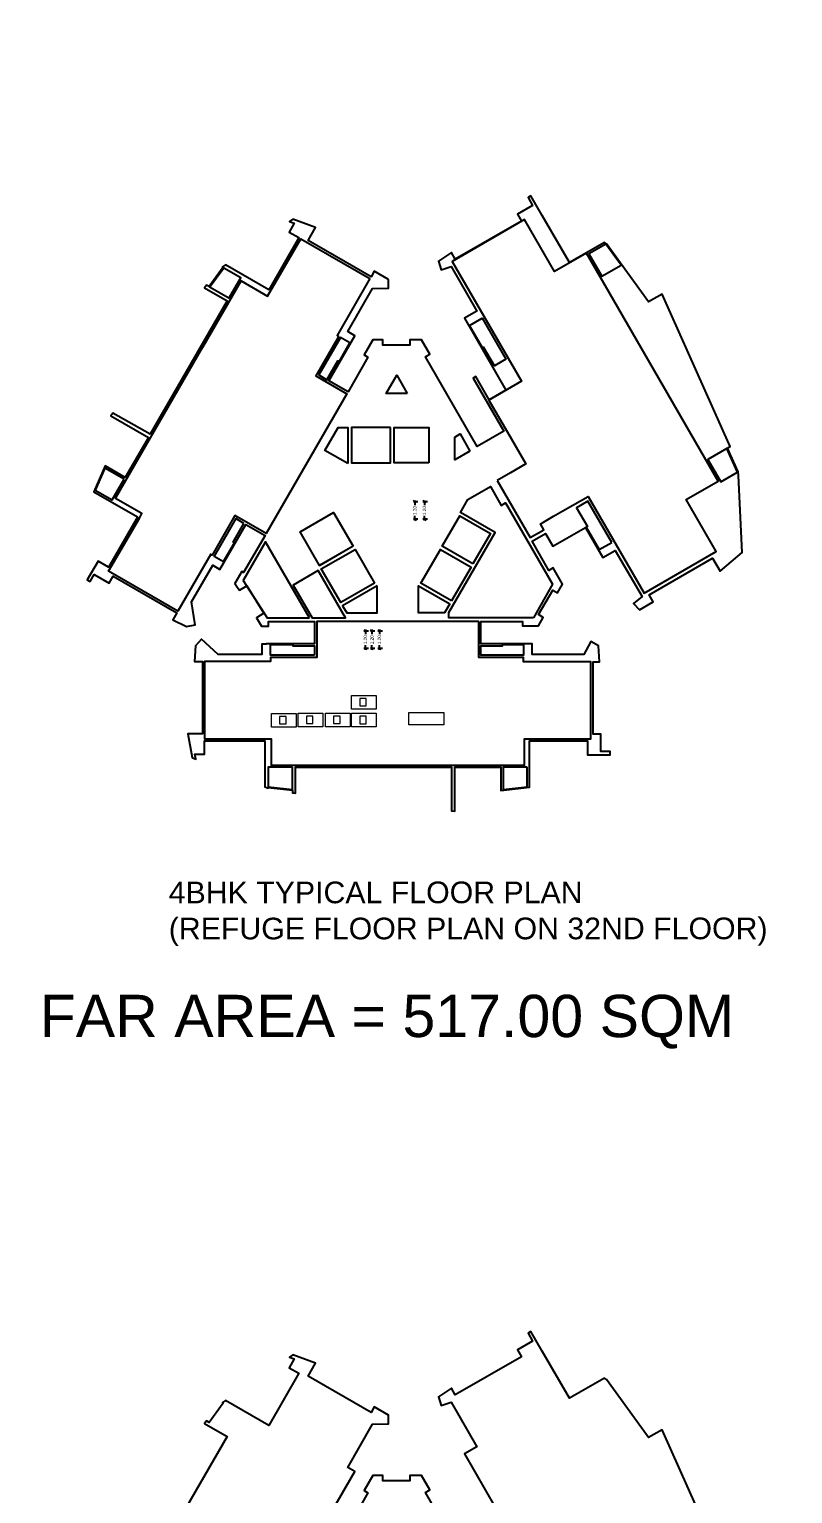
# Model space of a CAD drawing. Header units: metres. Extents: x 256329 to 886268, y -249371 to 355.
# Drawn here: x 287235.1 to 287288, y -1403.5 to -1302 of the extents above; entities that cross this region are included whole.
import ezdxf

# ---------------------------------------------------------------- set-up
doc = ezdxf.new("R2010")
doc.units = ezdxf.units.M
doc.header["$MEASUREMENT"] = 0
doc.header["$PDMODE"] = 35
doc.layers.get('0').update_dxf_attribs({"lineweight": 18})
doc.layers.get('Defpoints').update_dxf_attribs({"lineweight": 20})
doc.layers.add('A_TEXT', color=4, linetype='Continuous', lineweight=0, transparency=0.3)
for name, color, linetype, lineweight in [('BLK_2_FLR_37_BATH', 7, 'Continuous', 0), ('BLK_2_FLR_37_EXIT_WIDTH_DOOR', 7, 'Continuous', 0), ('BLK_2_FLR_37_LIFT_1', 1, 'Continuous', 0), ('BLK_2_FLR_37_LIFT_2', 1, 'Continuous', 0), ('BLK_2_FLR_37_LIFT_3', 7, 'Continuous', 0), ('BLK_2_FLR_37_LIFT_6', 7, 'Continuous', 0), ('BLK_2_FLR_37_UNITFA', 7, 'Continuous', 0)]:
    doc.layers.add(name, color=color, linetype=linetype, lineweight=lineweight)
for name, color, linetype in [('BLK_2_FLR_37_BLT_UP_AREA', 25, 'Continuous'), ('BLK_2_FLR_37_BLT_UP_AREA_DEDUCT', 25, 'Continuous'), ('BLK_2_FLR_37_CARPET_AREA', 25, 'Continuous'), ('BLK_2_FLR_37_FAR_AREA_DEDUCT', 7, 'Continuous'), ('BLK_2_FLR_37_LIFT_4', 7, 'Continuous'), ('BLK_2_FLR_37_LIFT_5', 25, 'Continuous'), ('BLK_2_FLR_37_WATER_CLOSET', 2, 'Continuous'), ('BLK_2_FLR_43_ROOF_AREA', 7, 'Continuous')]:
    doc.layers.add(name, color=color, linetype=linetype)
doc.layers.add('BLK_2_FLR_37_EXIT_WIDTH_STAIR', color=7, linetype='Continuous', plot=False)
doc.styles.add('Arial', font='arial.ttf')
doc.styles.get("Standard").update_dxf_attribs({"font": 'arial.ttf'})
doc.dimstyles.new('METRIC DIM', dxfattribs={"dimtxt": 0.23, "dimasz": 0.18, "dimexe": 0.1, "dimexo": 0.1, "dimgap": 0.09, "dimtad": 0, "dimzin": 0, "dimdsep": 46, "dimtxsty": 'Standard', "dimblk": 'OBLIQUE', "dimcen": 0, "dimdle": 0.1, "dimclrd": 147, "dimclre": 147, "dimclrt": 7, "dimadec": 0, "dimazin": 0, "dimtfac": 1, "dimtofl": 0, "dimtmove": 0, "dimatfit": 2, "dimfxl": 0.125, "dimtolj": 1, "dimtzin": 0, "dimarcsym": 0})

# ---------------------------------------------------------------- blocks, each defined once
blk = doc.blocks.new('_Oblique')
at = {"color": 0, "linetype": 'ByBlock', "lineweight": -2}
blk.add_line((-0.5, -0.5), (0.5, 0.5), dxfattribs=at)
blk = doc.blocks.new('*D1636')
at = {"layer": 'BLK_2_FLR_37_EXIT_WIDTH_DOOR', "color": 147, "lineweight": -2, "transparency": 16777216}
for p, q in [((287259.564781, -1343.704019), (287259.257718, -1343.704019)), ((287259.357718, -1343.604019), (287259.357718, -1343.927319)), ((287259.564781, -1344.905619), (287259.257718, -1344.905619)), ((287259.357718, -1345.005619), (287259.357718, -1344.682319))]:
    blk.add_line(p, q, dxfattribs=at)
at = {"layer": 'Defpoints', "color": 0, "transparency": 16777216}
for p in [(287259.664781, -1343.704019), (287259.357718, -1344.905619), (287259.664781, -1344.905619)]:
    blk.add_point(p, dxfattribs=at)
at = {"layer": 'BLK_2_FLR_37_EXIT_WIDTH_DOOR', "color": 147, "lineweight": -2, "transparency": 16777216, "xscale": 0.18, "yscale": 0.18, "zscale": 0.18}
for p, rotation in [((287259.357718, -1343.704019), 90), ((287259.357718, -1344.905619), 270)]:
    blk.add_blockref('_Oblique', p, dxfattribs=dict(at, rotation=rotation))
at = {"layer": 'BLK_2_FLR_37_EXIT_WIDTH_DOOR', "color": 7, "transparency": 16777216, "insert": (287259.357718, -1344.304819), "char_height": 0.23, "attachment_point": 5, "rotation": 90}
blk.add_mtext('\\A1;1.20', dxfattribs=at)
blk = doc.blocks.new('*D1637')
at = {"layer": 'BLK_2_FLR_37_EXIT_WIDTH_DOOR', "color": 147, "lineweight": -2, "transparency": 16777216}
for p, q in [((287259.044213, -1343.704019), (287258.73715, -1343.704019)), ((287258.83715, -1343.604019), (287258.83715, -1343.927319)), ((287259.044213, -1344.905619), (287258.73715, -1344.905619)), ((287258.83715, -1345.005619), (287258.83715, -1344.682319))]:
    blk.add_line(p, q, dxfattribs=at)
at = {"layer": 'Defpoints', "color": 0, "transparency": 16777216}
for p in [(287259.144213, -1343.704019), (287258.83715, -1344.905619), (287259.144213, -1344.905619)]:
    blk.add_point(p, dxfattribs=at)
at = {"layer": 'BLK_2_FLR_37_EXIT_WIDTH_DOOR', "color": 147, "lineweight": -2, "transparency": 16777216, "xscale": 0.18, "yscale": 0.18, "zscale": 0.18}
for p, rotation in [((287258.83715, -1343.704019), 90), ((287258.83715, -1344.905619), 270)]:
    blk.add_blockref('_Oblique', p, dxfattribs=dict(at, rotation=rotation))
at = {"layer": 'BLK_2_FLR_37_EXIT_WIDTH_DOOR', "color": 7, "transparency": 16777216, "insert": (287258.83715, -1344.304819), "char_height": 0.23, "attachment_point": 5, "rotation": 90}
blk.add_mtext('\\A1;1.20', dxfattribs=at)
blk = doc.blocks.new('*D1638')
at = {"layer": 'BLK_2_FLR_37_EXIT_WIDTH_DOOR', "color": 147, "lineweight": -2, "transparency": 16777216}
for p, q in [((287258.593834, -1343.704019), (287258.286771, -1343.704019)), ((287258.386771, -1343.604019), (287258.386771, -1343.927319)), ((287258.593834, -1344.905619), (287258.286771, -1344.905619)), ((287258.386771, -1345.005619), (287258.386771, -1344.682319))]:
    blk.add_line(p, q, dxfattribs=at)
at = {"layer": 'Defpoints', "color": 0, "transparency": 16777216}
for p in [(287258.693834, -1343.704019), (287258.386771, -1344.905619), (287258.693834, -1344.905619)]:
    blk.add_point(p, dxfattribs=at)
at = {"layer": 'BLK_2_FLR_37_EXIT_WIDTH_DOOR', "color": 147, "lineweight": -2, "transparency": 16777216, "xscale": 0.18, "yscale": 0.18, "zscale": 0.18}
for p, rotation in [((287258.386771, -1343.704019), 90), ((287258.386771, -1344.905619), 270)]:
    blk.add_blockref('_Oblique', p, dxfattribs=dict(at, rotation=rotation))
at = {"layer": 'BLK_2_FLR_37_EXIT_WIDTH_DOOR', "color": 7, "transparency": 16777216, "insert": (287258.386771, -1344.304819), "char_height": 0.23, "attachment_point": 5, "rotation": 90}
blk.add_mtext('\\A1;1.20', dxfattribs=at)
blk = doc.blocks.new('*D1639')
at = {"layer": 'BLK_2_FLR_37_EXIT_WIDTH_STAIR', "color": 147, "lineweight": -2, "transparency": 16777216}
for p, q in [((287262.017276, -1334.755139), (287261.710213, -1334.755139)), ((287261.810213, -1334.655139), (287261.810213, -1334.978439)), ((287261.810213, -1336.056739), (287261.810213, -1335.733439)), ((287262.017276, -1335.956739), (287261.710213, -1335.956739))]:
    blk.add_line(p, q, dxfattribs=at)
at = {"layer": 'Defpoints', "color": 0, "transparency": 16777216}
for p in [(287262.117276, -1334.755139), (287261.810213, -1335.956739), (287262.117276, -1335.956739)]:
    blk.add_point(p, dxfattribs=at)
at = {"layer": 'BLK_2_FLR_37_EXIT_WIDTH_STAIR', "color": 147, "lineweight": -2, "transparency": 16777216, "xscale": 0.18, "yscale": 0.18, "zscale": 0.18}
for p, rotation in [((287261.810213, -1334.755139), 90), ((287261.810213, -1335.956739), 270)]:
    blk.add_blockref('_Oblique', p, dxfattribs=dict(at, rotation=rotation))
at = {"layer": 'BLK_2_FLR_37_EXIT_WIDTH_STAIR', "color": 7, "transparency": 16777216, "insert": (287261.810213, -1335.355939), "char_height": 0.23, "attachment_point": 5, "rotation": 90}
blk.add_mtext('\\A1;1.20', dxfattribs=at)
blk = doc.blocks.new('*D1640')
at = {"layer": 'BLK_2_FLR_37_EXIT_WIDTH_STAIR', "color": 147, "lineweight": -2, "transparency": 16777216}
for p, q in [((287262.678222, -1334.755139), (287262.371158, -1334.755139)), ((287262.471158, -1334.655139), (287262.471158, -1334.978439)), ((287262.471158, -1336.056739), (287262.471158, -1335.733439)), ((287262.678222, -1335.956739), (287262.371158, -1335.956739))]:
    blk.add_line(p, q, dxfattribs=at)
at = {"layer": 'Defpoints', "color": 0, "transparency": 16777216}
for p in [(287262.778222, -1334.755139), (287262.471158, -1335.956739), (287262.778222, -1335.956739)]:
    blk.add_point(p, dxfattribs=at)
at = {"layer": 'BLK_2_FLR_37_EXIT_WIDTH_STAIR', "color": 147, "lineweight": -2, "transparency": 16777216, "xscale": 0.18, "yscale": 0.18, "zscale": 0.18}
for p, rotation in [((287262.471158, -1334.755139), 90), ((287262.471158, -1335.956739), 270)]:
    blk.add_blockref('_Oblique', p, dxfattribs=dict(at, rotation=rotation))
at = {"layer": 'BLK_2_FLR_37_EXIT_WIDTH_STAIR', "color": 7, "transparency": 16777216, "insert": (287262.471158, -1335.355939), "char_height": 0.23, "attachment_point": 5, "rotation": 90}
blk.add_mtext('\\A1;1.20', dxfattribs=at)

msp = doc.modelspace()

# ---------------------------------------------------------------- linework, layer by layer
at = {"layer": 'BLK_2_FLR_37_BATH', "color": 3, "linetype": 'ByBlock', "lineweight": 9}
for points in [[(287259.135001, -1349.120382), (287257.433201, -1349.120382), (287257.433201, -1348.166546), (287259.135001, -1348.166546)], [(287253.586758, -1350.365322), (287251.884958, -1350.365322), (287251.884958, -1349.411486), (287253.586758, -1349.411486)], [(287255.444652, -1350.339892), (287253.742852, -1350.339892), (287253.742852, -1349.386055), (287255.444652, -1349.386055)], [(287257.328054, -1350.339892), (287255.626254, -1350.339892), (287255.626254, -1349.386055), (287257.328054, -1349.386055)], [(287259.135001, -1350.352608), (287257.433201, -1350.352608), (287257.433201, -1349.398772), (287259.135001, -1349.398772)]]:
    msp.add_lwpolyline(points, close=True, dxfattribs=at)
at = {"layer": 'BLK_2_FLR_37_BLT_UP_AREA', "color": 14, "elevation": 0.085282}
msp.add_lwpolyline([(287259.987642, -1319.34857), (287259.003875, -1318.780446), (287258.779146, -1319.16965), (287254.419188, -1316.651945), (287254.934928, -1315.758058), (287253.356638, -1315.174869), (287253.123576, -1315.335185), (287253.456842, -1315.460808), (287253.106978, -1316.068581), (287253.780036, -1316.455796), (287251.695572, -1320.067507), (287248.708556, -1318.34372), (287248.494933, -1318.484725), (287248.545888, -1318.514052), (287247.564819, -1319.85286), (287247.390536, -1319.752235), (287247.253777, -1319.940093), (287248.818612, -1320.843564), (287243.489807, -1330.074857), (287240.903823, -1328.605353), (287240.770595, -1328.794018), (287243.366413, -1330.291895), (287241.766847, -1333.063056), (287240.380803, -1332.262889), (287239.589468, -1334.058393), (287242.611666, -1335.804098), (287240.601731, -1339.285351), (287239.882831, -1338.870546), (287239.132833, -1340.16835), (287239.338843, -1340.271531), (287239.616896, -1339.789928), (287240.652263, -1340.390313), (287240.928115, -1339.911266), (287245.332806, -1342.454401), (287245.057937, -1342.932135), (287246.01005, -1343.390766), (287246.598215, -1343.272277), (287246.354511, -1341.68885), (287247.819191, -1339.1537), (287248.314787, -1339.439955), (287250.11751, -1336.325451), (287251.44002, -1337.089002), (287249.962133, -1339.644332), (287249.842059, -1339.575106), (287249.358776, -1340.412986), (287249.582512, -1340.760521), (287249.663623, -1340.885193), (287250.172018, -1340.571539), (287251.348127, -1342.479908), (287250.841557, -1342.801477), (287251.201099, -1343.358732), (287251.675513, -1343.35873), (287251.675513, -1343.049842), (287254.865551, -1343.049842), (287254.865681, -1344.582183), (287251.511162, -1344.582182), (287251.511162, -1344.610354), (287251.211033, -1344.610375), (287251.211061, -1345.320713), (287248.197482, -1345.320832), (287247.038526, -1344.276453), (287246.635473, -1344.720903), (287246.559145, -1345.820096), (287247.111161, -1345.82016), (287247.111213, -1350.830129), (287246.103638, -1350.83028), (287246.40136, -1352.471475), (287246.653446, -1352.573755), (287246.593238, -1352.242012), (287247.262566, -1352.241534), (287247.262063, -1351.322582), (287251.434233, -1351.322308), (287251.432012, -1354.495823), (287251.664608, -1354.588128), (287251.664606, -1354.544358), (287253.331255, -1354.724152), (287253.331758, -1354.914237), (287253.560553, -1354.940879), (287253.560553, -1353.141073), (287264.343699, -1353.143071), (287264.343284, -1356.150929), (287264.572419, -1356.175403), (287264.573719, -1353.143056), (287267.77242, -1353.141073), (287267.77242, -1354.740393), (287269.742513, -1354.527108), (287269.743521, -1351.321155), (287273.761724, -1351.321032), (287273.762381, -1352.290079), (287275.341952, -1352.287862), (287275.326393, -1352.058667), (287274.693836, -1352.060526), (287274.693178, -1350.860544), (287274.142513, -1350.860543), (287274.142514, -1345.840623), (287274.602418, -1345.841365), (287274.516362, -1344.733014), (287273.996707, -1344.433082), (287273.509438, -1345.333341), (287269.924103, -1345.333831), (287269.924069, -1344.583786), (287266.388251, -1344.583158), (287266.387867, -1343.047266), (287269.258973, -1343.048068), (287269.258796, -1343.354215), (287270.358924, -1343.35438), (287270.703308, -1342.757941), (287270.378977, -1342.570667), (287271.367014, -1340.868468), (287271.691371, -1341.054215), (287272.033229, -1340.462726), (287271.385715, -1339.339236), (287271.082473, -1339.514006), (287269.924535, -1337.491896), (287270.861023, -1336.948551), (287271.365863, -1337.822088), (287273.624406, -1336.540703), (287274.820546, -1338.614492), (287275.677896, -1338.11899), (287277.537041, -1341.325082), (287276.952813, -1341.789895), (287277.368292, -1342.229403), (287278.317159, -1341.681016), (287278.039898, -1341.201275), (287282.424024, -1338.66678), (287282.943876, -1339.566516), (287284.473226, -1338.277683), (287284.213221, -1332.933142), (287284.193858, -1332.677671), (287283.460769, -1331.028914), (287283.634808, -1330.928375), (287278.925012, -1320.363641), (287277.993117, -1320.902218), (287275.065598, -1316.879327), (287274.93334, -1316.785481), (287272.512649, -1318.185423), (287270.626829, -1314.920958), (287269.836498, -1313.552874), (287269.645208, -1313.681553), (287269.958688, -1314.232147), (287268.919726, -1314.832599), (287269.19541, -1315.309613), (287264.612038, -1317.958505), (287264.336651, -1317.490118), (287263.439118, -1318.093422), (287263.622335, -1318.683155), (287264.316372, -1318.45824), (287266.099997, -1321.544494), (287265.241935, -1322.04039), (287268.119608, -1327.015513), (287266.951231, -1327.69077), (287266.024527, -1326.086818), (287265.851347, -1326.186904), (287267.980713, -1329.866357), (287266.134637, -1330.931907), (287262.551953, -1324.712856), (287262.855194, -1324.538085), (287262.272359, -1323.526818), (287261.456896, -1323.528171), (287261.456677, -1323.90305), (287259.59822, -1323.903082), (287259.59822, -1323.528056), (287258.90949, -1323.526824), (287258.299812, -1324.583772), (287258.567912, -1324.738513), (287257.18564, -1327.139348), (287255.861372, -1326.374779), (287257.658737, -1323.254937), (287257.162251, -1322.968987), (287258.889224, -1319.979216), (287259.986058, -1319.949108)], close=True, dxfattribs=at)
at = {"layer": 'BLK_2_FLR_37_BLT_UP_AREA_DEDUCT', "color": 14}
for points, elevation in [([(287275.023951, -1316.910646), (287273.859597, -1317.580387), (287274.757866, -1319.134686), (287276.084533, -1318.367193)], 0.085282), ([(287249.75962, -1319.215948), (287248.935166, -1320.645194), (287247.608304, -1319.879128), (287248.589384, -1318.540309)], 0.085282), ([(287265.586864, -1322.53404), (287266.463302, -1322.027516), (287268.112404, -1324.880998), (287267.323373, -1325.337), (287266.572496, -1324.037737), (287266.485486, -1324.088052)], 0.085282), ([(287257.315247, -1323.749891), (287256.657236, -1323.370196), (287255.156669, -1325.969246), (287255.728002, -1326.299106), (287256.478433, -1325.000296), (287256.564616, -1325.050052)], 0.085282), ([(287261.286294, -1327.24846), (287259.832712, -1327.248823), (287260.559292, -1325.989642)], 0.085282), ([(287257.171248, -1332.110777), (287255.585055, -1331.201586), (287256.510607, -1329.599792), (287257.171036, -1329.599627)], 0.085282), ([(287260.121035, -1329.598889), (287257.421035, -1329.59833), (287257.421648, -1332.049564), (287260.121648, -1332.048889)], 0.085282), ([(287262.771648, -1332.048226), (287260.375331, -1332.048226), (287260.375331, -1329.598825), (287262.771648, -1329.598825)], 0.085282), ([(287265.615612, -1331.239739), (287264.573992, -1331.841343), (287264.57249, -1330.271144), (287264.940625, -1330.058973)], 0.085282), ([(287283.416937, -1331.054644), (287282.091515, -1331.819875), (287282.987864, -1333.375269), (287284.150697, -1332.703402)], 0.085282), ([(287241.690382, -1333.193505), (287240.363551, -1332.427385), (287239.694351, -1333.947082), (287240.860581, -1334.619591)], 0.085282), ([(287257.539862, -1337.839267), (287255.219593, -1339.177755), (287253.87773, -1336.835758), (287256.187417, -1335.502411)], 0.085282), ([(287265.825819, -1339.055944), (287263.704162, -1337.832232), (287264.914336, -1335.736551), (287267.03663, -1336.96063)], 0.085282), ([(287249.983257, -1336.249276), (287249.411909, -1335.919412), (287247.911899, -1338.517535), (287248.569749, -1338.897508), (287249.319431, -1337.598051), (287249.233254, -1337.548334)], 0.085282), ([(287254.527492, -1342.799842), (287251.477658, -1337.520333), (287249.928794, -1340.202092), (287251.583764, -1342.799842)], 0.085282), ([(287259.024308, -1340.38859), (287256.685973, -1341.738475), (287255.336088, -1339.40014), (287257.674423, -1338.050255)], 0.085282), ([(287264.351358, -1341.609795), (287262.229009, -1340.387045), (287263.579154, -1338.048733), (287265.701447, -1339.271579)], 0.085282), ([(287255.119299, -1339.524651), (287253.387325, -1340.52475), (287254.701038, -1342.799842), (287257.010576, -1342.799843)], 0.085282), ([(287259.198492, -1340.576703), (287256.810962, -1341.954987), (287257.097168, -1342.449798), (287259.198524, -1342.449761)], 0.085282), ([(287264.222979, -1341.832134), (287263.867218, -1342.448276), (287262.056969, -1342.449702), (287262.056487, -1340.575858)], 0.085282), ([(287254.865616, -1345.38217), (287251.811444, -1345.38217), (287251.812831, -1344.632782), (287253.36562, -1344.632651), (287253.365629, -1344.733159), (287254.865616, -1344.73316)], 0.085282), ([(287269.324006, -1344.632772), (287269.32409, -1345.38217), (287266.388059, -1345.38217), (287266.388059, -1344.732183), (287267.888046, -1344.732183), (287267.888055, -1344.632651)], 0.042641), ([(287253.331255, -1353.142861), (287251.661997, -1353.143561), (287251.661161, -1354.494285), (287253.332539, -1354.675235)], 0.085282), ([(287269.592514, -1353.143671), (287267.92242, -1353.143671), (287267.92242, -1354.675096), (287269.592514, -1354.494285)], 0.042641)]:
    msp.add_lwpolyline(points, close=True, dxfattribs=dict(at, elevation=elevation))
msp.add_lwpolyline([(287275.441455, -1337.562648), (287273.792901, -1334.710111), (287273.00387, -1335.166113), (287273.754747, -1336.465375), (287273.667724, -1336.515668), (287274.56542, -1338.068941)], close=True, dxfattribs=at)
at = {"layer": 'BLK_2_FLR_37_CARPET_AREA', "color": 14, "elevation": 0.042641}
msp.add_lwpolyline([(287267.511573, -1333.275431), (287269.798618, -1337.232674), (287270.737363, -1336.691873), (287270.501146, -1336.283153), (287270.717808, -1336.158007), (287270.717808, -1336.158007), (287271.410866, -1335.757367), (287271.410866, -1335.757367), (287272.058327, -1335.383178), (287272.058327, -1335.383178), (287272.750363, -1334.983233), (287272.750363, -1334.983233), (287273.799108, -1334.377116), (287277.674716, -1341.08292), (287282.675338, -1338.192838), (287280.598738, -1334.599759), (287282.80937, -1333.322136), (287273.680949, -1317.527455), (287271.470344, -1318.805121), (287269.393717, -1315.211996), (287264.393049, -1318.102105), (287269.197376, -1326.410377), (287266.937014, -1327.716783), (287268.474994, -1330.377903), (287268.474994, -1330.377903), (287269.07554, -1331.417046), (287269.07554, -1331.417046), (287269.489079, -1332.132582), (287268.420832, -1332.750289), (287268.420832, -1332.750289)], close=True, dxfattribs=at)
at = {"layer": 'BLK_2_FLR_37_FAR_AREA_DEDUCT', "color": 14, "elevation": 0.085282}
for points in [[(287258.703681, -1319.298143), (287256.429269, -1323.238651), (287256.526641, -1323.294863), (287254.95177, -1326.022893), (287257.111002, -1327.269462), (287251.509558, -1336.955947), (287249.357947, -1335.711645), (287247.779494, -1338.441058), (287247.683551, -1338.385642), (287245.407734, -1342.324277), (287240.617443, -1339.558149), (287242.741853, -1335.878844), (287242.916821, -1335.575813), (287241.094841, -1334.523812), (287247.14033, -1324.053844), (287249.792968, -1319.459688), (287251.613932, -1320.511103), (287253.910034, -1316.530632)], [(287270.013755, -1342.796743), (287264.171468, -1342.798204), (287264.171384, -1342.421457), (287267.368104, -1336.8863), (287264.959803, -1335.497689), (287265.47676, -1334.606497), (287267.0412, -1333.704877), (287267.788746, -1335.000695), (287268.091987, -1334.825925), (287271.344481, -1340.469268)], [(287266.238059, -1343.048651), (287255.015616, -1343.049842), (287255.015615, -1345.530936), (287251.811206, -1345.530935), (287251.811173, -1345.820699), (287247.261162, -1345.820177), (287247.26198, -1351.171019), (287251.862156, -1351.170721), (287251.862274, -1352.991073), (287269.393691, -1352.991073), (287269.393564, -1351.171163), (287273.991577, -1351.171025), (287273.992511, -1345.840381), (287269.32414, -1345.832848), (287269.32414, -1345.530936), (287266.238058, -1345.530936)]]:
    msp.add_lwpolyline(points, close=True, dxfattribs=at)
at = {"layer": 'BLK_2_FLR_37_LIFT_1', "color": 1, "linetype": 'ByBlock', "lineweight": 9, "elevation": 0.085282}
msp.add_lwpolyline([(287260.121648, -1332.047654), (287257.421035, -1332.047654), (287257.421035, -1329.59833), (287260.121648, -1329.59833)], close=True, dxfattribs=at)
at = {"layer": 'BLK_2_FLR_37_LIFT_2', "color": 1, "linetype": 'ByBlock', "lineweight": 9, "elevation": 0.085282}
msp.add_lwpolyline([(287262.771035, -1332.046316), (287260.370422, -1332.046316), (287260.370422, -1329.596916), (287262.771035, -1329.596916)], close=True, dxfattribs=at)
at = {"layer": 'BLK_2_FLR_37_LIFT_3', "color": 1, "linetype": 'ByBlock', "lineweight": 9, "elevation": 0.202279}
msp.add_lwpolyline([(287264.90782, -1335.744648), (287267.034913, -1336.958083), (287265.825528, -1339.054901), (287263.692549, -1337.823296)], close=True, dxfattribs=at)
at = {"layer": 'BLK_2_FLR_37_LIFT_4', "color": 1, "linetype": 'ByBlock', "lineweight": 9, "elevation": 0.085282}
msp.add_lwpolyline([(287262.22756, -1340.38226), (287263.579521, -1338.045125), (287265.700834, -1339.270903), (287264.348873, -1341.608038)], close=True, dxfattribs=at)
at = {"layer": 'BLK_2_FLR_37_LIFT_5', "color": 1, "linetype": 'ByBlock', "lineweight": 9, "elevation": 0.085282}
msp.add_lwpolyline([(287255.335475, -1339.39823), (287257.67381, -1338.048345), (287259.023695, -1340.38668), (287256.68536, -1341.736565)], close=True, dxfattribs=at)
at = {"layer": 'BLK_2_FLR_37_LIFT_6', "color": 2, "linetype": 'ByBlock', "lineweight": 9, "elevation": 0.166737}
msp.add_lwpolyline([(287256.191917, -1335.497549), (287253.865713, -1336.840431), (287255.215598, -1339.178766), (287257.544362, -1337.834406)], close=True, dxfattribs=at)
at = {"layer": 'BLK_2_FLR_37_UNITFA', "color": 5}
msp.add_lwpolyline([(287261.406244, -1349.343509), (287263.812326, -1349.343509), (287263.812326, -1350.194231), (287261.406244, -1350.194231)], close=True, dxfattribs=at)
at = {"layer": 'BLK_2_FLR_37_WATER_CLOSET', "color": 3, "linetype": 'ByBlock', "lineweight": 9}
for points in [[(287258.446195, -1348.378105), (287257.993597, -1348.378105), (287257.993597, -1348.894465), (287258.446195, -1348.894465)], [(287252.897952, -1349.623045), (287252.445353, -1349.623045), (287252.445353, -1350.139405), (287252.897952, -1350.139405)], [(287254.755845, -1349.597615), (287254.303247, -1349.597615), (287254.303247, -1350.113975), (287254.755845, -1350.113975)], [(287256.639248, -1349.597615), (287256.186649, -1349.597615), (287256.186649, -1350.113975), (287256.639248, -1350.113975)], [(287258.446195, -1349.610331), (287257.993597, -1349.610331), (287257.993597, -1350.126691), (287258.446195, -1350.126691)]]:
    msp.add_lwpolyline(points, close=True, dxfattribs=at)
at = {"layer": 'BLK_2_FLR_43_ROOF_AREA', "color": 7, "linetype": 'Continuous', "elevation": 0.085282}
for points in [[(287283.634808, -1409.590698), (287278.925012, -1399.025963), (287277.993117, -1399.56454), (287275.065598, -1395.541649), (287274.93334, -1395.447803), (287272.512649, -1396.847745), (287270.626829, -1393.58328), (287269.836498, -1392.215197), (287269.645208, -1392.343876), (287269.958688, -1392.894469), (287268.919726, -1393.494921), (287269.19541, -1393.971936), (287264.612038, -1396.620827), (287264.336651, -1396.15244), (287263.439118, -1396.755744), (287263.622335, -1397.345477), (287264.316372, -1397.120562), (287266.099997, -1400.206817), (287265.241935, -1400.702713), (287268.119608, -1405.677835)], [(287255.861372, -1405.037102), (287257.658737, -1401.917259), (287257.162251, -1401.631309), (287258.889224, -1398.641539), (287259.986058, -1398.61143), (287259.987642, -1398.010892), (287259.003875, -1397.442768), (287258.779146, -1397.831973), (287254.419188, -1395.314268), (287254.934928, -1394.42038), (287253.356638, -1393.837191), (287253.123576, -1393.997507), (287253.456842, -1394.123131), (287253.106978, -1394.730903), (287253.780036, -1395.118118), (287251.695572, -1398.72983), (287248.708556, -1397.006043), (287248.494933, -1397.147047), (287248.545888, -1397.176374), (287247.564819, -1398.515183), (287247.390536, -1398.414557), (287247.253777, -1398.602415), (287248.818612, -1399.505886), (287243.489807, -1408.737179)], [(287266.134637, -1409.594229), (287262.551953, -1403.375178), (287262.855194, -1403.200408), (287262.272359, -1402.18914), (287261.456896, -1402.190494), (287261.456677, -1402.565372), (287259.59822, -1402.565405), (287259.59822, -1402.190378), (287258.90949, -1402.189147), (287258.299812, -1403.246094), (287258.567912, -1403.400835), (287257.18564, -1405.801671)]]:
    msp.add_lwpolyline(points, dxfattribs=at)

# ---------------------------------------------------------------- texts
at = {"layer": 'A_TEXT', "lineweight": 0, "insert": (287244.777893, -1365.515783, 0.939372), "char_height": 1.5, "width": 49.030574, "attachment_point": 7, "rotation": 0.01797177, "style": 'Arial'}
msp.add_mtext('4BHK TYPICAL FLOOR PLAN\\P(REFUGE FLOOR PLAN ON 32ND FLOOR)', dxfattribs=at)
at = {"layer": 'A_TEXT', "lineweight": 0, "insert": (287235.841984, -1372.635883, 3.774443), "char_height": 2.927656, "width": 187.570469, "attachment_point": 7, "style": 'Arial'}
msp.add_mtext('\\pxt13;FAR AREA = 517.00 SQM', dxfattribs=at)

# ---------------------------------------------------------------- dimensions: what is measured, and where the dimension line sits
at = {"layer": 'BLK_2_FLR_37_EXIT_WIDTH_DOOR', "color": 1}
for base, p1, p2, picture, middle in [((287258.386771, -1344.905619), (287258.693834, -1343.704019), (287258.693834, -1344.905619), '*D1638', (287258.386771, -1344.304819)), ((287258.83715, -1344.905619), (287259.144213, -1343.704019), (287259.144213, -1344.905619), '*D1637', (287258.83715, -1344.304819)), ((287259.357718, -1344.905619), (287259.664781, -1343.704019), (287259.664781, -1344.905619), '*D1636', (287259.357718, -1344.304819))]:
    dim = msp.add_linear_dim(base=base, p1=p1, p2=p2, angle=90, dimstyle='METRIC DIM', override={"dimfxl": 0.18}, dxfattribs=at)
    dim.commit()
    dim.dimension.update_dxf_attribs({"geometry": picture, "text_midpoint": middle})
at = {"layer": 'BLK_2_FLR_37_EXIT_WIDTH_STAIR', "color": 7}
for base, p1, p2, picture, middle in [((287261.810213, -1335.956739), (287262.117276, -1334.755139), (287262.117276, -1335.956739), '*D1639', (287261.810213, -1335.355939)), ((287262.471158, -1335.956739), (287262.778222, -1334.755139), (287262.778222, -1335.956739), '*D1640', (287262.471158, -1335.355939))]:
    dim = msp.add_linear_dim(base=base, p1=p1, p2=p2, angle=90, dimstyle='METRIC DIM', override={"dimfxl": 0.18}, dxfattribs=at)
    dim.commit()
    dim.dimension.update_dxf_attribs({"geometry": picture, "text_midpoint": middle})

doc.saveas('drawing.dxf')
